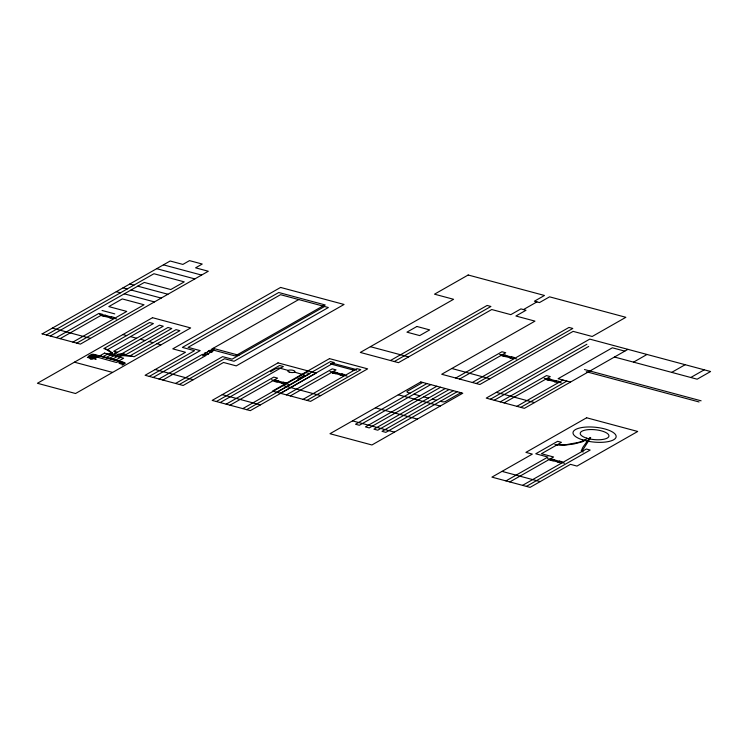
<?xml version="1.0" encoding="UTF-8"?>
<svg xmlns="http://www.w3.org/2000/svg" width="748" height="748" viewBox="0 0 748 748"><rect width="100%" height="100%" fill="white"/><g stroke="black" fill="none" stroke-linecap="round" stroke-linejoin="round"><path stroke-width="1.12" d="M118.315 356.777L121.026 355.197L130.274 355.721L134.107 356.749L179.885 330.672L176.051 329.644L130.274 355.721M90.293 356.562L90.312 356.534A2.768 0.954 5.5 0 0 90.302 357.077M90.377 356.413L90.471 356.254A4.778 1.646 5.5 0 1 90.704 355.973M111.845 355.057L114.538 353.524L115.594 351.784M208.561 353.785C204.615 351.345 201.754 354.477 206.916 354.561A1.384 0.477 5.5 0 0 207.682 354.477L207.879 354.402A6.956 2.394 5.5 0 0 208.458 353.888L208.514 353.86M208.617 353.711L208.673 353.636A10.182 3.497 5.5 0 1 209.702 352.813A10.182 3.497 5.5 0 1 211.273 352.149L212.937 351.261L209.954 350.401A1.384 0.477 5.5 0 0 209.188 350.475L208.991 350.55A6.956 2.394 5.5 0 0 208.412 351.064L208.196 351.317A10.182 3.497 5.5 0 1 207.168 352.14A10.182 3.497 5.5 0 1 205.597 352.813L205.354 352.878M122.261 355.609L132.19 356.235M113.116 355.403L117.492 352.289L163.27 326.212L159.492 325.202L113.687 351.27L117.492 352.289M102.083 315.058L101.728 315.609A1.384 0.477 5.5 0 0 102.149 315.908L102.401 316.002A6.956 2.394 5.5 0 0 104.037 316.339L104.832 316.479A10.182 3.497 5.5 0 1 107.441 317.059A10.182 3.497 5.5 0 1 109.76 317.797L112.724 318.629L114.509 317.835A1.384 0.477 5.5 0 0 114.07 317.442L113.808 317.358A6.956 2.394 5.5 0 0 112.181 317.012L111.387 316.871A10.182 3.497 5.5 0 1 108.778 316.292A10.182 3.497 5.5 0 1 106.459 315.553L99.606 314.394M270.561 371.784L274.198 369.503A58.933 20.252 5.5 0 0 274.881 369.045L278.92 367.904L288.186 370.438M277.957 380.769L275.199 380.124L273.665 381.003A1.384 0.477 5.5 0 0 274.086 381.302L274.338 381.396A6.956 2.394 5.5 0 0 275.965 381.732L276.077 381.761M276.19 381.779L276.76 381.873A10.182 3.497 5.5 0 1 279.369 382.452A10.182 3.497 5.5 0 1 281.687 383.191L284.661 384.023L286.419 383.135A1.384 0.477 5.5 0 0 285.998 382.836L285.745 382.742A6.956 2.394 5.5 0 0 284.109 382.406L283.66 382.322M342.023 374.056L341.799 374.019A10.182 3.497 5.5 0 1 339.19 373.439A10.182 3.497 5.5 0 1 336.862 372.7L333.898 371.868L332.14 372.756A1.384 0.477 5.5 0 0 332.561 373.056L332.813 373.14M340.686 375.159L343.248 375.767L344.921 374.982A1.384 0.477 5.5 0 0 344.473 374.589L344.22 374.496A6.956 2.394 5.5 0 0 342.593 374.159L342.145 374.075M510.37 358.049L513.044 358.657L514.577 357.787A1.384 0.477 5.5 0 0 514.157 357.479L513.904 357.394A6.956 2.394 5.5 0 0 512.277 357.048L511.482 356.908A10.182 3.497 5.5 0 1 508.874 356.329A10.182 3.497 5.5 0 1 506.555 355.59L503.582 354.767L501.824 355.646A1.384 0.477 5.5 0 0 502.245 355.945L502.497 356.039A6.956 2.394 5.5 0 0 504.133 356.375L504.928 356.516A10.182 3.497 5.5 0 1 507.537 357.095A10.182 3.497 5.5 0 1 509.856 357.834L510.286 358.012M548.882 380.274L549.453 380.367A10.182 3.497 5.5 0 1 552.061 380.947A10.182 3.497 5.5 0 1 554.39 381.686L557.354 382.509L559.111 381.63A1.384 0.477 5.5 0 0 558.691 381.33L558.438 381.237A6.956 2.394 5.5 0 0 556.811 380.9L556.007 380.76A10.182 3.497 5.5 0 1 553.408 380.18A10.182 3.497 5.5 0 1 551.08 379.442L548.116 378.61L546.358 379.488A1.384 0.477 5.5 0 0 546.779 379.797L547.031 379.881A6.956 2.394 5.5 0 0 548.658 380.227L548.77 380.255M559.308 461.142A10.182 3.497 5.5 0 1 556.699 460.562A10.182 3.497 5.5 0 1 554.38 459.824L551.416 458.992L549.649 459.88A1.384 0.477 5.5 0 0 550.07 460.179L550.322 460.272M550.304 460.282A6.956 2.394 5.5 0 0 551.959 460.609L552.753 460.749A10.182 3.497 5.5 0 1 555.362 461.329A10.182 3.497 5.5 0 1 557.681 462.068L560.645 462.89L562.421 462.058A1.384 0.477 5.5 0 0 561.991 461.712L561.729 461.619A6.956 2.394 5.5 0 0 560.102 461.282L559.654 461.198M95.707 357.581L96.034 357.394A4.778 1.646 5.5 0 0 96.389 357.142M42.243 333.87L170.161 261.005L182.877 264.418L189.515 260.631L202.241 264.044L195.593 267.831L208.309 271.244L80.401 344.108L41.944 333.795M46.413 334.992L153.938 273.74L184.26 281.865L170.796 289.541L144.308 282.435L50.247 336.02M60.111 338.666L102.738 314.394L98.951 313.375L56.268 337.638M103.346 316.226L105.318 315.104M105.057 316.516L106.637 315.619M110.068 317.928L111.807 316.946M72.902 342.098L126.758 311.411L108.806 306.596L122.27 298.929L144.055 304.773L76.726 343.126M88.488 356.132L91.237 354.561A2.394 0.823 5.5 0 1 94.463 354.496L123.944 362.406A2.394 0.823 5.5 0 1 124.935 363.603L122.195 365.164M107.628 349.643L153.405 323.566L149.572 322.538L103.794 348.615L107.628 349.643L112.583 353L109.891 354.533M95.847 357.497L95.622 357.628A2.768 0.954 5.5 0 1 94.65 357.974M103.028 356.637L107.74 353.954M108.619 354.187L111.312 352.654L112.583 353M106.207 357.497L110.919 354.804M109.386 358.348L114.098 355.665M115.117 355.898L117.81 354.365L122.195 353.552L167.973 327.474L171.806 328.503L126.029 354.58L122.195 353.552M116.389 356.244L119.082 354.702L124.112 354.066M112.565 359.199L117.277 356.516M119.587 357.114L122.279 355.581L121.008 355.244M115.744 360.05L120.456 357.366M153.134 377.441L200.212 350.616L188.066 347.362L280.547 294.684L328.372 307.512L234.012 361.265L224.568 358.731L179.37 384.472M298.723 299.555L211.076 349.484L235.199 355.954L322.856 306.026M202.493 355.861L205.242 354.29M211.628 350.662L214.031 349.288M162.849 380.04L206.158 355.375L202.381 354.365L158.987 379.002M175.556 383.453L222.633 356.637L232.076 359.171L324.557 306.484M323.23 306.128L325.249 304.978L278.752 292.505L182.372 347.409L194.545 350.672L149.282 376.403M216.331 401.517L279.546 365.501L283.38 366.529L220.164 402.546M230.029 405.192L277.573 378.114L273.777 377.104L226.177 404.163M275.273 381.62L277.246 380.498M276.984 381.91L278.565 381.013M282.005 383.322L283.735 382.331M242.81 408.623L306.035 372.607L309.859 373.635L246.644 409.652M276.61 392.242L330.476 361.555L334.309 362.584L330.644 363.734M280.444 393.27L331.523 364.173L332.673 364.519M290.308 395.926L336.048 369.867L332.252 368.858L286.456 394.888M333.758 373.374L335.73 372.242M335.459 373.663L337.039 372.766M342.21 374.084L340.162 374.944M303.09 399.348L354.178 370.251L356.572 369.83M306.923 400.376L360.788 369.69L356.964 368.661L355.683 369.39L333.028 363.313M390.447 360.517L487.116 305.455L490.931 306.474L394.261 361.546M523.46 309.579L536.924 301.902M422.751 382.462L407.267 391.279A2.889 0.991 5.5 0 0 408.464 392.728L410.063 393.158M426.893 383.574L355.515 424.238L359.349 425.266L430.726 384.603M436.823 386.23L365.435 426.893L369.222 427.912L440.6 387.249M459.581 379.068L501.497 355.188M502.002 354.898L505.751 352.766L501.964 351.756L455.738 378.03M445.303 388.511L373.916 429.174L377.749 430.194L449.127 389.54M503.441 356.263L505.414 355.141M505.152 356.553L506.733 355.655M510.164 357.965L511.894 356.983M453.382 390.671L382.004 431.334L385.828 432.363L457.215 391.7M472.343 382.49L514.259 358.61M514.764 358.329L568.994 327.428L572.809 328.456L476.177 383.518M460.899 392.691L445.415 401.517A2.889 0.991 5.5 0 1 441.526 401.601L440.385 401.293M490.408 399.226L586.9 344.258M494.232 400.255L588.713 346.436M504.105 402.901L550.266 376.609L546.47 375.599L500.253 401.872M547.975 380.106L549.939 378.984M549.677 380.405L551.257 379.507M554.726 381.826L556.428 380.826M516.887 406.332L563.029 380.04M520.72 407.361L566.862 381.069M627.937 349.353L524.385 408.343L486.228 398.104L589.779 339.115L710.6 371.522L697.136 379.199L614.473 357.02M633.547 362.144L647.011 354.468M671.704 372.373L685.168 364.706M690.778 377.488L704.242 369.821M509.809 481.927L553.585 456.991L541.44 453.737L561.449 442.339L557.634 441.311L535.746 453.784L547.929 457.047L505.966 480.899M551.267 460.497L553.24 459.375M552.978 460.787L554.558 459.889M557.989 462.199L559.728 461.207M522.572 485.349L586.348 449.015L590.181 450.044L526.405 486.378M90.358 357.581L91.471 357.609M297.657 379.049L301.809 376.908A58.933 20.252 5.5 0 1 302.641 376.496L304.427 375.01L294.544 372.139M87.451 357.329L87.516 357.31A2.403 0.823 5.5 0 1 87.834 357.226L88.479 357.17M92.051 358.956L91.2 359.152A2.674 0.916 5.5 0 1 90.592 359.246A2.674 0.916 5.5 0 1 90.358 358.975L90.162 358.573A2.861 0.982 5.5 0 1 90.461 358.021L90.246 358.002A2.169 0.748 5.5 0 1 89.928 357.993L89.517 357.937A3.703 1.272 5.5 0 1 89.124 357.853L88.04 357.572A8.611 2.964 5.5 0 0 87.357 357.394M92.649 357.619L93.407 357.497M91.593 357.731L90.48 357.647M93.696 358.283L92.705 357.993M94.585 357.946L95.174 358.283A5.769 1.982 5.5 0 1 95.342 358.414A12.136 4.17 5.5 0 0 95.463 358.507L95.931 358.89A2.403 0.823 5.5 0 1 95.987 359.049L95.987 359.087M566.984 444.536L577.334 442.638A54.482 18.728 5.5 0 0 580.027 441.928A29.518 10.145 5.5 0 0 585.432 439.413L586.273 439.637L582.421 441.769L573.492 444.078L563.955 445.21L557.316 444.695M90.424 357.17L89.405 357.095A5.769 1.982 5.5 0 0 89.077 357.123A12.136 4.17 5.5 0 1 88.825 357.142L88.563 357.161M114.491 353.524L115.809 353.86M111.237 352.645L105.711 349.129M96.277 357.114L96.221 357.105A3.431 1.178 5.5 0 0 95.707 357.048L93.313 357.048A3.45 1.187 5.5 0 0 92.892 357.142A3.45 1.187 5.5 0 0 92.799 356.946L91.293 356.142A3.431 1.178 5.5 0 0 90.873 356.011L90.817 355.992M283.548 382.303L283.314 382.265A10.182 3.497 5.5 0 1 280.706 381.686A10.182 3.497 5.5 0 1 278.387 380.947L278.134 380.835M92.958 357.918L93.715 358.227M354.131 370.241L352.86 369.933M119.175 354.73L117.81 354.365M624.804 351.139L612.36 347.792L558.083 378.712L570.537 382.05M584.469 369.531L701.11 400.816M586.282 371.709L699.09 401.966M499.701 354.43L502.179 355.094M514.231 358.329L516.709 358.993M163.429 264.839L201.577 275.077M156.697 268.682L194.845 278.911M544.226 378.282L546.704 378.946M558.765 382.181L561.234 382.845M370.4 346.689L408.576 356.899M129.769 284.016L133.929 285.138M137.763 286.166L167.917 294.254M123.027 287.849L127.197 288.971M131.031 290L161.185 298.087M496.326 392.354L534.483 402.592M116.305 291.692L120.465 292.805M124.299 293.833L154.453 301.921M332.841 364.566L352.776 369.914M102.046 310.467L114.762 313.88M330.018 371.541L332.486 372.205M344.548 375.44L347.025 376.104M413.896 394.187L419.983 395.823M423.77 396.833L428.473 398.095M432.297 399.123L436.551 400.264M114.135 318.293L116.613 318.957M398.291 394.794L440.254 406.052M238.911 355.272L213.096 348.334M208.57 350.84L212.292 351.841M208.14 351.392L211.123 352.196M122.896 334.571L126.674 335.581M130.507 336.609L136.594 338.246M140.372 339.255L145.075 340.518M148.908 341.546L153.153 342.687M156.987 343.715L161.054 344.809M271.533 379.788L274.011 380.452M286.063 383.687L288.541 384.35M375.403 407.838L417.365 419.095M282.529 385.379L320.686 395.608M547.527 458.664L550.004 459.328M562.057 462.563L564.534 463.227M52.341 328.12L90.499 338.358M352.514 420.872L394.476 432.129M155.191 369.531L193.227 379.732M222.259 394.645L260.416 404.883M502.011 471.38L540.168 481.609M74.426 362.182L112.583 372.42M451.82 368.502L489.94 378.75M331.523 364.173L330.775 363.837M355.693 369.39L356.506 369.774M92.902 358.526L93.014 358.573A2.169 0.748 5.5 0 0 93.238 358.675L93.603 358.778A3.703 1.272 5.5 0 0 93.996 358.853L95.192 359.049A8.611 2.964 5.5 0 1 95.931 359.162M332.795 373.159A6.956 2.394 5.5 0 0 334.44 373.486L335.244 373.626A10.182 3.497 5.5 0 1 337.844 374.206A10.182 3.497 5.5 0 1 340.172 374.944M567.021 444.574A28.798 9.902 5.5 0 1 557.316 444.667M557.447 444.901A2.525 0.87 5.5 0 1 554.913 444.508M583.234 451.998A3.114 1.066 5.5 0 1 581.785 450.773M92.846 358.516A2.861 0.982 5.5 0 1 92.135 358.993M581.308 450.801L582.374 450.539L590.696 437.599L589.854 437.486L583.178 446.846A97.988 33.679 5.5 0 0 582.636 447.753L581.308 450.801M96.782 357.02L116.333 362.462L118.96 361.377L99.362 355.945L96.791 357.002M152.517 317.694L37.4 383.275L75.548 393.513L190.675 327.933L152.517 317.694M104.561 353.103L99.849 355.786L118.923 360.901L123.635 358.217L104.561 353.103M280.594 287.438L172.769 348.858L185.485 352.271L145.093 375.281L183.129 385.482L223.521 362.471L236.237 365.884L344.061 304.464L280.594 287.438M278.022 362.874L212.161 400.404L250.318 410.633L316.18 373.112L278.022 362.874M468.173 275.002L434.513 294.179L453.587 299.294L360.302 352.439L398.46 362.668L491.735 309.532L510.819 314.646L520.917 308.896L526.003 310.261L515.896 316.011L534.979 321.126L441.694 374.262L479.851 384.5L573.127 331.364L592.201 336.478L625.87 317.302L549.565 296.834L539.467 302.585L534.381 301.22L544.479 295.469L468.173 275.002M329.494 358.629L272.431 391.129L310.588 401.358L367.651 368.858L329.494 358.629M416.916 326.474L406.931 332.159L419.684 335.59L429.679 329.896L416.916 326.474M420.844 381.948L329.962 433.718L371.924 444.976L462.806 393.205L420.844 381.948M586.638 417.777L525.9 452.381L532.333 454.101L491.913 477.131L530.07 487.369L570.49 464.34L576.979 466.079L637.717 431.474L586.638 417.777M289.382 372.158A3.609 1.244 5.5 0 0 294.955 371.663A3.609 1.244 5.5 0 0 289.747 370.036A3.609 1.244 5.5 0 0 289.382 372.158M582.701 439.899A21.673 7.452 5.5 0 0 616.118 436.926A21.673 7.452 5.5 0 0 584.889 427.155A21.673 7.452 5.5 0 0 582.701 439.899M586.656 438.15A14.446 4.965 5.5 0 0 608.928 436.168A14.446 4.965 5.5 0 0 588.115 429.661A14.446 4.965 5.5 0 0 586.656 438.15M92.855 356.039A1.814 0.626 5.5 0 0 95.707 355.833A1.814 0.626 5.5 0 0 93.154 354.991A1.814 0.626 5.5 0 0 92.855 356.039M119.97 363.612A2.581 0.888 5.5 0 0 124.009 363.313A2.581 0.888 5.5 0 0 120.381 362.107A2.581 0.888 5.5 0 0 119.97 363.612M92.415 356.216A2.581 0.888 5.5 0 0 96.464 355.926A2.581 0.888 5.5 0 0 92.836 354.72A2.581 0.888 5.5 0 0 92.415 356.216M120.409 363.435A1.814 0.626 5.5 0 0 123.261 363.219A1.814 0.626 5.5 0 0 120.699 362.378A1.814 0.626 5.5 0 0 120.409 363.435"/></g></svg>
